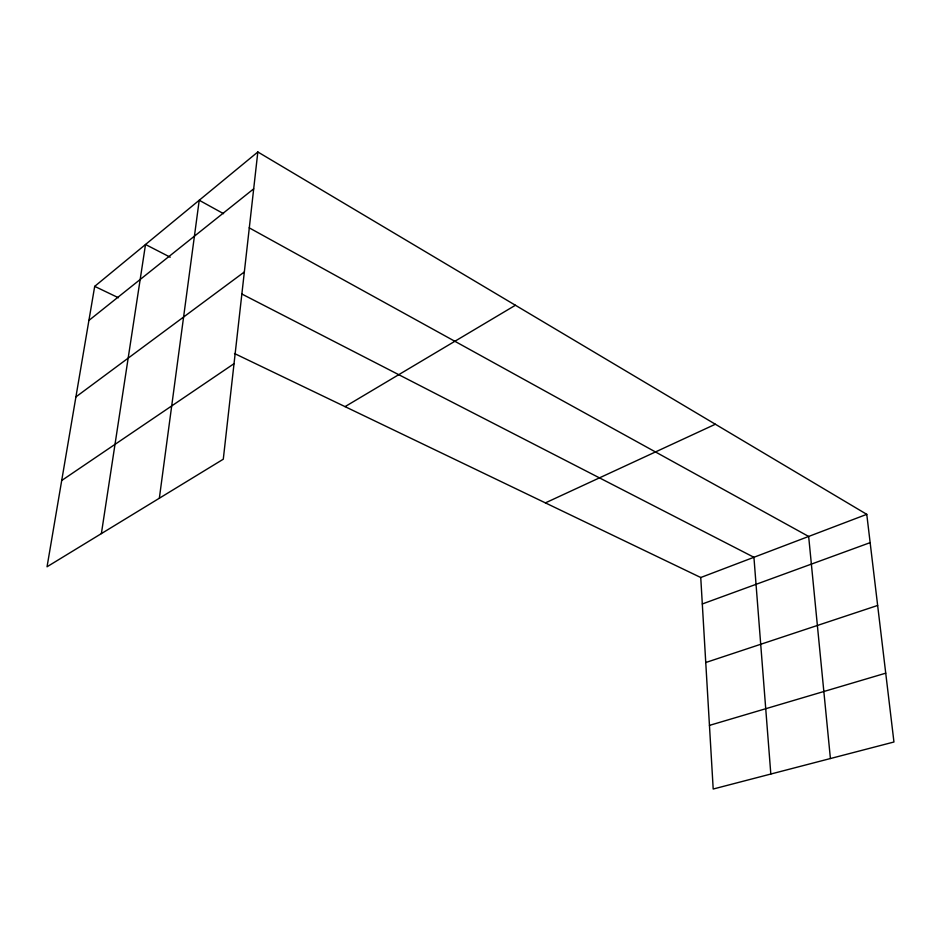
<?xml version="1.0" encoding="UTF-8"?>
<svg xmlns="http://www.w3.org/2000/svg" width="941" height="941" viewBox="0 0 941 941"><rect width="100%" height="100%" fill="white"/><g stroke="black" fill="none" stroke-linecap="round" stroke-linejoin="round"><path stroke-width="1.41" d="M257.834 151.971L223.288 459.208L47.05 566.764L94.7 286.358L257.834 151.971L866.767 514.339L893.95 742.002L713.196 789.029L700.751 577.515L234.485 353.522M159.347 498.224L199.221 200.257L223.57 213.689M101.381 533.606L145.514 244.495L170.227 257.199M88.901 320.446L253.694 188.835M75.915 396.902L244.342 271.973M61.706 480.498L234.027 363.685M345.053 406.63L515.409 305.249M545.404 502.882L715.36 424.238M700.751 577.515L866.767 514.339M702.304 603.969L870.143 542.639M705.75 662.523L877.647 605.463M709.443 725.393L885.728 673.18M94.7 286.358L118.437 297.756M241.731 293.957L753.929 557.284L770.82 774.031M249.2 227.828L808.66 536.452L830.409 758.528"/></g></svg>
